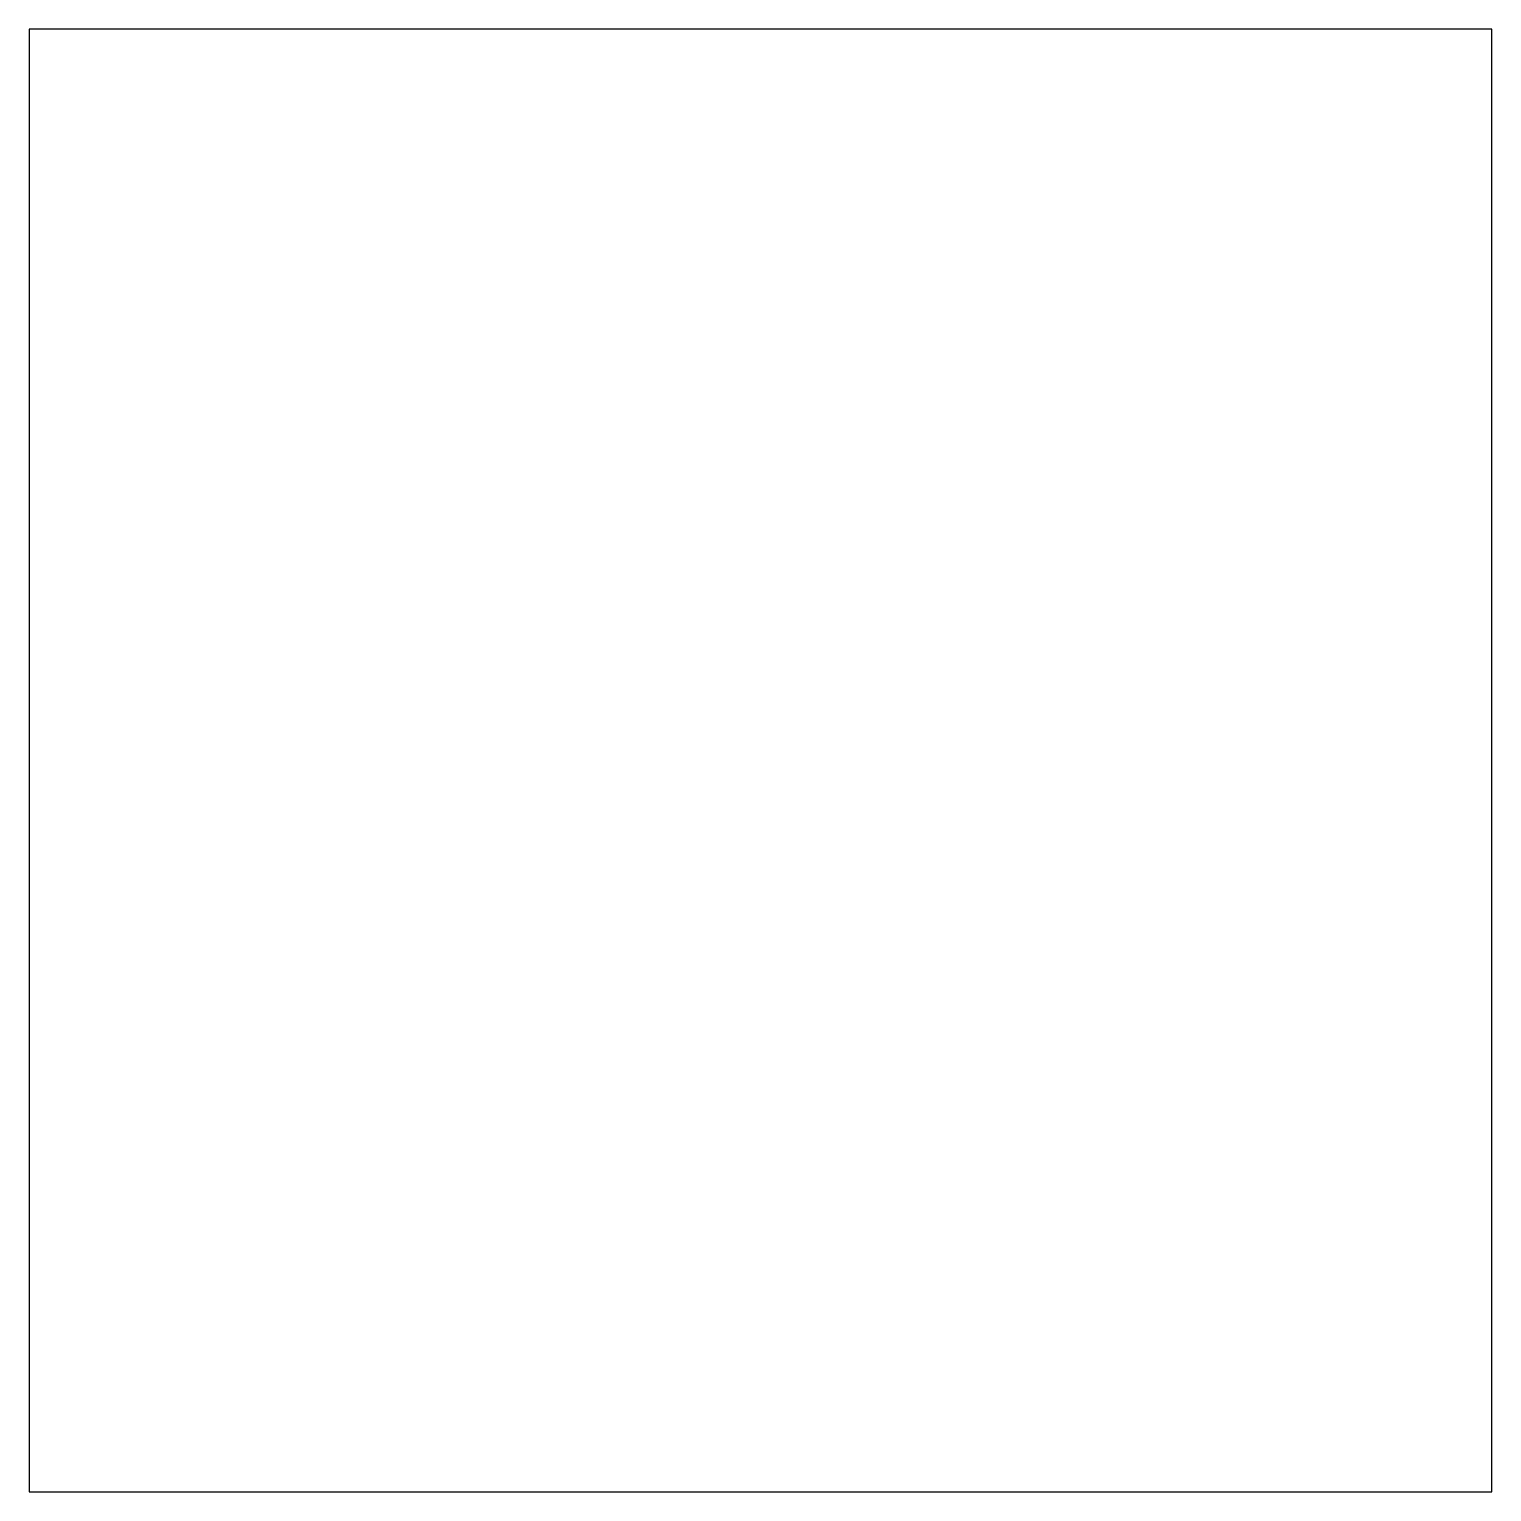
# Model space of a CAD drawing. Header units: metres. Extents: x 0 to 100, y 0 to 100.
import ezdxf

# ---------------------------------------------------------------- set-up
doc = ezdxf.new("R2010")
doc.units = ezdxf.units.M
doc.layers.add('Simple Shapes', color=1, linetype='CONTINUOUS')

msp = doc.modelspace()

# ---------------------------------------------------------------- linework, layer by layer
at = {"layer": 'Simple Shapes'}
msp.add_lwpolyline([(0, 0), (100, 0), (100, 100), (0, 100), (0, 0)], dxfattribs=at)

doc.saveas('drawing.dxf')
